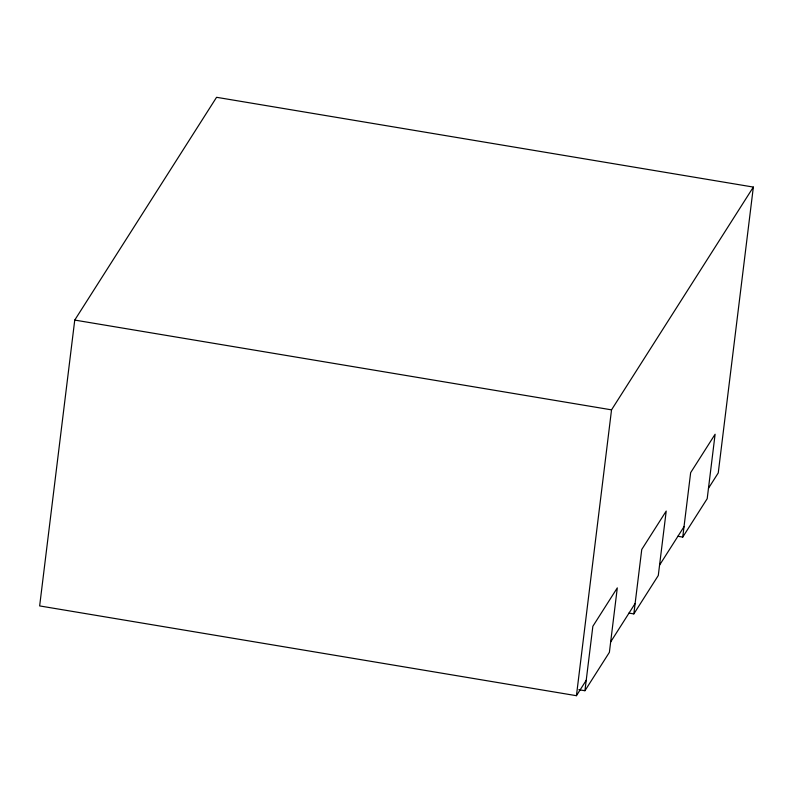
<?xml version="1.0" encoding="UTF-8"?>
<svg xmlns="http://www.w3.org/2000/svg" width="793" height="793" viewBox="0 0 793 793"><rect width="100%" height="100%" fill="white"/><g stroke="black" fill="none" stroke-linecap="round" stroke-linejoin="round"><path stroke-width="1.19" d="M708.476 488.29L718.25 472.925L753.35 187.079L216.568 97.301L74.75 320.075L39.65 605.921L576.432 695.699L586.215 680.335M576.432 695.699L611.532 409.852L753.35 187.079M584.937 690.733L592.857 626.292L617.301 587.881L609.391 652.322L584.937 690.733L578.84 689.712M633.845 613.911L641.755 549.48L666.209 511.069L658.289 575.5L633.845 613.911L628.958 613.098M682.743 537.099L690.653 472.658L715.108 434.247L707.197 498.688L682.743 537.099L677.866 536.276M610.669 641.924L635.114 603.513M659.568 565.112L684.022 526.701M74.75 320.075L611.532 409.852"/></g></svg>
